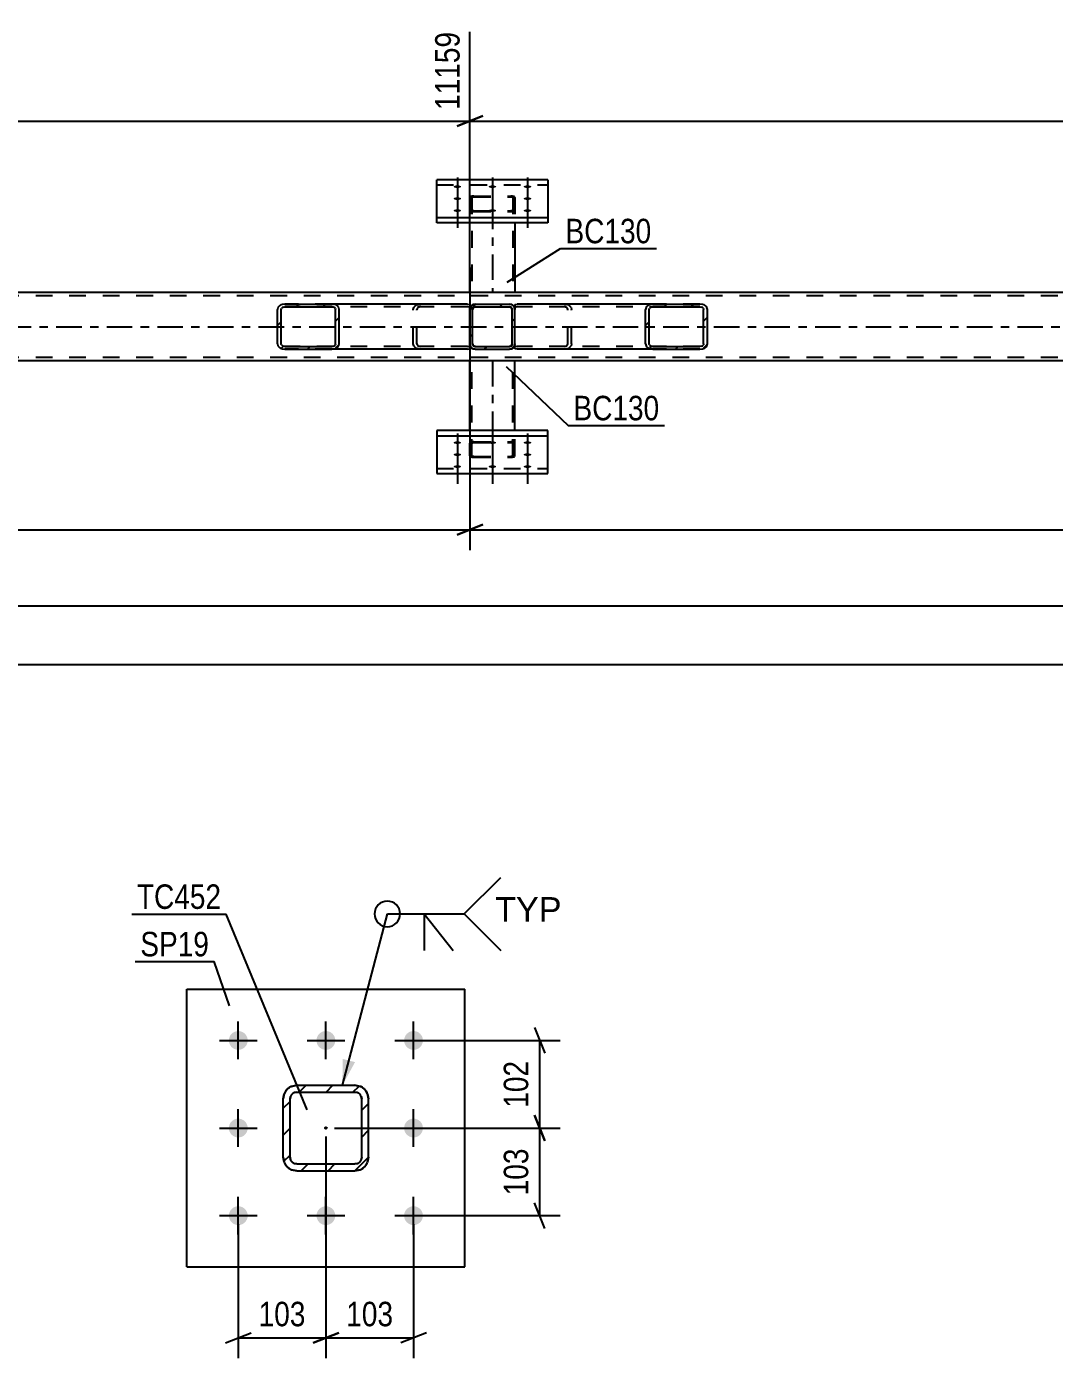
# Model space of a CAD drawing. Header units: millimetres. Extents: x -63 to 778, y -435 to 159.
# Drawn here: x 330.2 to 450.4, y -325.3 to -169.5 of the extents above; entities that cross this region are included whole.
import ezdxf

# ---------------------------------------------------------------- set-up
doc = ezdxf.new("R2010")
doc.units = ezdxf.units.MM
doc.linetypes.add('DXK_LINE_DOT2', pattern=[3.9198, 1.9599, -1.9599])
doc.linetypes.add('DXK_LINE_DOT3', pattern=[5.9187, 2.979, -0.9799, 0.9799, -0.9799])
doc.styles.add('Arial', font='ARIAL.TTF', dxfattribs={"height": 0.2})
doc.styles.add('Arial Narrow', font='ARIALN.TTF', dxfattribs={"height": 0.2})

# ---------------------------------------------------------------- blocks, each defined once
blk = doc.blocks.new('Part-570387995-4482 - 4474')
at = {"color": 2, "linetype": 'Continuous'}
for p, q in [((598.87, -200.56), (14.03, -200.56)), ((598.87, -208.56), (14.03, -208.56))]:
    blk.add_line(p, q, dxfattribs=at)
at = {"color": 7, "linetype": 'DXK_LINE_DOT2'}
for p, q in [((603.67, -200.96), (14.03, -200.96)), ((603.67, -208.16), (14.03, -208.16))]:
    blk.add_line(p, q, dxfattribs=at)
at = {"color": 7, "linetype": 'DXK_LINE_DOT3'}
blk.add_line((14.03, -204.56), (603.67, -204.56), dxfattribs=at)
blk = doc.blocks.new('Bolt-570387995-4616 - 4474')
at = {"linetype": 'Continuous'}
for points in [[(380.57, -188.33), (380.48, -188.33), (380.39, -188.32), (380.31, -188.3), (380.24, -188.28), (380.19, -188.25), (380.15, -188.22), (380.13, -188.19), (380.13, -188.16), (380.15, -188.13), (380.19, -188.1), (380.24, -188.08), (380.31, -188.06), (380.39, -188.04), (380.48, -188.03), (380.57, -188.03), (380.66, -188.03), (380.75, -188.04), (380.83, -188.06), (380.89, -188.08), (380.95, -188.1), (380.99, -188.13), (381.01, -188.16), (381.01, -188.19), (380.99, -188.22), (380.95, -188.25), (380.89, -188.28), (380.83, -188.3), (380.75, -188.32), (380.66, -188.33)], [(384.67, -188.33), (384.58, -188.33), (384.49, -188.32), (384.41, -188.3), (384.34, -188.28), (384.29, -188.25), (384.25, -188.22), (384.23, -188.19), (384.23, -188.16), (384.25, -188.13), (384.29, -188.1), (384.34, -188.08), (384.41, -188.06), (384.49, -188.04), (384.58, -188.03), (384.67, -188.03), (384.76, -188.03), (384.85, -188.04), (384.93, -188.06), (384.99, -188.08), (385.05, -188.1), (385.09, -188.13), (385.11, -188.16), (385.11, -188.19), (385.09, -188.22), (385.05, -188.25), (384.99, -188.28), (384.93, -188.3), (384.85, -188.32), (384.76, -188.33)], [(388.77, -188.33), (388.68, -188.33), (388.59, -188.32), (388.51, -188.3), (388.44, -188.28), (388.39, -188.25), (388.35, -188.22), (388.33, -188.19), (388.33, -188.16), (388.35, -188.13), (388.39, -188.1), (388.44, -188.08), (388.51, -188.06), (388.59, -188.04), (388.68, -188.03), (388.77, -188.03), (388.86, -188.03), (388.95, -188.04), (389.03, -188.06), (389.09, -188.08), (389.15, -188.1), (389.19, -188.13), (389.21, -188.16), (389.21, -188.19), (389.19, -188.22), (389.15, -188.25), (389.09, -188.28), (389.03, -188.3), (388.95, -188.32), (388.86, -188.33)], [(380.57, -189.73), (380.48, -189.73), (380.39, -189.72), (380.31, -189.7), (380.24, -189.68), (380.19, -189.66), (380.15, -189.63), (380.13, -189.6), (380.13, -189.56), (380.15, -189.53), (380.19, -189.5), (380.24, -189.48), (380.31, -189.46), (380.39, -189.44), (380.48, -189.43), (380.57, -189.43), (380.66, -189.43), (380.75, -189.44), (380.83, -189.46), (380.89, -189.48), (380.95, -189.5), (380.99, -189.53), (381.01, -189.56), (381.01, -189.6), (380.99, -189.63), (380.95, -189.66), (380.89, -189.68), (380.83, -189.7), (380.75, -189.72), (380.66, -189.73)], [(388.77, -189.73), (388.68, -189.73), (388.59, -189.72), (388.51, -189.7), (388.44, -189.68), (388.39, -189.66), (388.35, -189.63), (388.33, -189.6), (388.33, -189.56), (388.35, -189.53), (388.39, -189.5), (388.44, -189.48), (388.51, -189.46), (388.59, -189.44), (388.68, -189.43), (388.77, -189.43), (388.86, -189.43), (388.95, -189.44), (389.03, -189.46), (389.09, -189.48), (389.15, -189.5), (389.19, -189.53), (389.21, -189.56), (389.21, -189.6), (389.19, -189.63), (389.15, -189.66), (389.09, -189.68), (389.03, -189.7), (388.95, -189.72), (388.86, -189.73)], [(380.57, -191.13), (380.48, -191.13), (380.39, -191.12), (380.31, -191.1), (380.24, -191.08), (380.19, -191.06), (380.15, -191.03), (380.13, -191), (380.13, -190.97), (380.15, -190.94), (380.19, -190.91), (380.24, -190.88), (380.31, -190.86), (380.39, -190.84), (380.48, -190.84), (380.57, -190.83), (380.66, -190.84), (380.75, -190.84), (380.83, -190.86), (380.89, -190.88), (380.95, -190.91), (380.99, -190.94), (381.01, -190.97), (381.01, -191), (380.99, -191.03), (380.95, -191.06), (380.89, -191.08), (380.83, -191.1), (380.75, -191.12), (380.66, -191.13)], [(384.67, -191.13), (384.58, -191.13), (384.49, -191.12), (384.41, -191.1), (384.34, -191.08), (384.29, -191.06), (384.25, -191.03), (384.23, -191), (384.23, -190.97), (384.25, -190.94), (384.29, -190.91), (384.34, -190.88), (384.41, -190.86), (384.49, -190.84), (384.58, -190.84), (384.67, -190.83), (384.76, -190.84), (384.85, -190.84), (384.93, -190.86), (384.99, -190.88), (385.05, -190.91), (385.09, -190.94), (385.11, -190.97), (385.11, -191), (385.09, -191.03), (385.05, -191.06), (384.99, -191.08), (384.93, -191.1), (384.85, -191.12), (384.76, -191.13)], [(388.77, -191.13), (388.68, -191.13), (388.59, -191.12), (388.51, -191.1), (388.44, -191.08), (388.39, -191.06), (388.35, -191.03), (388.33, -191), (388.33, -190.97), (388.35, -190.94), (388.39, -190.91), (388.44, -190.88), (388.51, -190.86), (388.59, -190.84), (388.68, -190.84), (388.77, -190.83), (388.86, -190.84), (388.95, -190.84), (389.03, -190.86), (389.09, -190.88), (389.15, -190.91), (389.19, -190.94), (389.21, -190.97), (389.21, -191), (389.19, -191.03), (389.15, -191.06), (389.09, -191.08), (389.03, -191.1), (388.95, -191.12), (388.86, -191.13)]]:
    blk.add_hatch(color=1, dxfattribs=at).paths.add_polyline_path(points)
at = {"color": 1, "linetype": 'Continuous'}
for p, q in [((380.57, -187.09), (380.57, -190.21)), ((380.57, -188.49), (380.57, -191.61)), ((384.67, -187.09), (384.67, -190.21)), ((388.77, -187.09), (388.77, -190.21)), ((388.77, -188.49), (388.77, -191.61)), ((380.57, -189.89), (380.57, -193.01)), ((384.67, -189.89), (384.67, -193.01)), ((388.77, -189.89), (388.77, -193.01))]:
    blk.add_line(p, q, dxfattribs=at)
blk = doc.blocks.new('Part-570387995-4601 - 4474')
at = {"linetype": 'Continuous'}
h = blk.add_hatch(dxfattribs=at)
h.set_pattern_fill('', scale=0.7, style=0, pattern_type=0)
h.set_pattern_definition([(45, (386.9135, -207.1463), (-1.57154, 1.57154), [])])
h.paths.add_polyline_path([(386.67, -207.2), (386.91, -207.15), (387.12, -207.01), (387.26, -206.8), (387.31, -206.56), (387.31, -202.56), (387.26, -202.31), (387.12, -202.1), (386.91, -201.96), (386.67, -201.92), (382.67, -201.92), (382.42, -201.96), (382.22, -202.1), (382.08, -202.31), (382.03, -202.56), (382.03, -206.56), (382.08, -206.8), (382.22, -207.01), (382.42, -207.15), (382.67, -207.2)])
h.paths.add_polyline_path([(382.55, -206.85), (382.44, -206.78), (382.37, -206.68), (382.35, -206.56), (382.35, -202.56), (382.37, -202.43), (382.44, -202.33), (382.55, -202.26), (382.67, -202.24), (386.67, -202.24), (386.79, -202.26), (386.89, -202.33), (386.96, -202.43), (386.99, -202.56), (386.99, -206.56), (386.96, -206.68), (386.89, -206.78), (386.79, -206.85), (386.67, -206.88), (382.67, -206.88)])
at = {"color": 7, "linetype": 'DXK_LINE_DOT2'}
for p, q in [((382.03, -202.56), (382.08, -202.31)), ((382.37, -202.43), (382.35, -202.56)), ((382.42, -201.96), (382.67, -201.92)), ((382.67, -202.24), (382.55, -202.26)), ((382.67, -201.92), (386.67, -201.92)), ((382.67, -202.24), (386.67, -202.24)), ((386.67, -201.92), (386.91, -201.96)), ((386.79, -202.26), (386.67, -202.24)), ((386.99, -202.56), (386.96, -202.43)), ((387.26, -202.31), (387.31, -202.56)), ((382.03, -206.56), (382.03, -202.56)), ((382.35, -206.56), (382.35, -202.56)), ((386.99, -206.56), (386.99, -202.56)), ((387.31, -206.56), (387.31, -202.56)), ((382.08, -206.8), (382.03, -206.56)), ((382.35, -206.56), (382.37, -206.68)), ((382.67, -207.2), (382.42, -207.15)), ((382.55, -206.85), (382.67, -206.88)), ((382.67, -206.88), (386.67, -206.88)), ((382.67, -207.2), (386.67, -207.2)), ((386.67, -206.88), (386.79, -206.85)), ((386.91, -207.15), (386.67, -207.2)), ((386.96, -206.68), (386.99, -206.56)), ((387.31, -206.56), (387.26, -206.8))]:
    blk.add_line(p, q, dxfattribs=at)
at = {"color": 2, "linetype": 'Continuous'}
for p, q in [((382.08, -202.31), (382.03, -202.56)), ((382.35, -202.56), (382.37, -202.43)), ((382.67, -201.92), (382.42, -201.96)), ((382.55, -202.26), (382.67, -202.24)), ((382.67, -201.92), (386.67, -201.92)), ((382.67, -202.24), (386.67, -202.24)), ((386.91, -201.96), (386.67, -201.92)), ((386.67, -202.24), (386.79, -202.26)), ((386.96, -202.43), (386.99, -202.56)), ((387.31, -202.56), (387.26, -202.31)), ((382.03, -206.56), (382.03, -202.56)), ((382.35, -206.56), (382.35, -202.56)), ((386.99, -206.56), (386.99, -202.56)), ((387.31, -206.56), (387.31, -202.56)), ((382.03, -206.56), (382.08, -206.8)), ((382.37, -206.68), (382.35, -206.56)), ((382.42, -207.15), (382.67, -207.2)), ((382.67, -206.88), (382.55, -206.85)), ((382.67, -206.88), (386.67, -206.88)), ((382.67, -207.2), (386.67, -207.2)), ((386.79, -206.85), (386.67, -206.88)), ((386.67, -207.2), (386.91, -207.15)), ((386.99, -206.56), (386.96, -206.68)), ((387.26, -206.8), (387.31, -206.56))]:
    blk.add_line(p, q, dxfattribs=at)
at = {"color": 7, "linetype": 'DXK_LINE_DOT2'}
for centre, radius, start, end in [((382.67, -202.56), 0.64, 112.5, 157.5), ((382.67, -202.56), 0.32, 112.5, 157.5), ((386.67, -202.56), 0.32, 22.5, 67.5), ((386.67, -202.56), 0.64, 22.5, 67.5), ((382.67, -206.56), 0.64, 202.5, 247.5), ((382.67, -206.56), 0.32, 202.5, 247.5), ((386.67, -206.56), 0.32, 292.5, 337.5), ((386.67, -206.56), 0.64, 292.5, 337.5)]:
    blk.add_arc(centre, radius, start, end, dxfattribs=at)
at = {"color": 2, "linetype": 'Continuous'}
for centre, radius, start, end in [((382.67, -202.56), 0.64, 112.5, 157.5), ((382.67, -202.56), 0.32, 112.5, 157.5), ((386.67, -202.56), 0.32, 22.5, 67.5), ((386.67, -202.56), 0.64, 22.5, 67.5), ((382.67, -206.56), 0.64, 202.5, 247.5), ((382.67, -206.56), 0.32, 202.5, 247.5), ((386.67, -206.56), 0.32, 292.5, 337.5), ((386.67, -206.56), 0.64, 292.5, 337.5)]:
    blk.add_arc(centre, radius, start, end, dxfattribs=at)
blk = doc.blocks.new('Bolt-570387995-4621 - 4474')
at = {"linetype": 'Continuous'}
for points in [[(380.57, -217.98), (380.66, -217.98), (380.75, -217.99), (380.83, -218.01), (380.89, -218.03), (380.95, -218.05), (380.99, -218.08), (381.01, -218.11), (381.01, -218.14), (380.99, -218.17), (380.95, -218.2), (380.89, -218.23), (380.83, -218.25), (380.75, -218.26), (380.66, -218.27), (380.57, -218.28), (380.48, -218.27), (380.39, -218.26), (380.31, -218.25), (380.24, -218.23), (380.19, -218.2), (380.15, -218.17), (380.13, -218.14), (380.13, -218.11), (380.15, -218.08), (380.19, -218.05), (380.24, -218.03), (380.31, -218.01), (380.39, -217.99), (380.48, -217.98)], [(384.67, -217.98), (384.76, -217.98), (384.85, -217.99), (384.93, -218.01), (384.99, -218.03), (385.05, -218.05), (385.09, -218.08), (385.11, -218.11), (385.11, -218.14), (385.09, -218.17), (385.05, -218.2), (384.99, -218.23), (384.93, -218.25), (384.85, -218.26), (384.76, -218.27), (384.67, -218.28), (384.58, -218.27), (384.49, -218.26), (384.41, -218.25), (384.34, -218.23), (384.29, -218.2), (384.25, -218.17), (384.23, -218.14), (384.23, -218.11), (384.25, -218.08), (384.29, -218.05), (384.34, -218.03), (384.41, -218.01), (384.49, -217.99), (384.58, -217.98)], [(388.77, -217.98), (388.86, -217.98), (388.95, -217.99), (389.03, -218.01), (389.09, -218.03), (389.15, -218.05), (389.19, -218.08), (389.21, -218.11), (389.21, -218.14), (389.19, -218.17), (389.15, -218.2), (389.09, -218.23), (389.03, -218.25), (388.95, -218.26), (388.86, -218.27), (388.77, -218.28), (388.68, -218.27), (388.59, -218.26), (388.51, -218.25), (388.44, -218.23), (388.39, -218.2), (388.35, -218.17), (388.33, -218.14), (388.33, -218.11), (388.35, -218.08), (388.39, -218.05), (388.44, -218.03), (388.51, -218.01), (388.59, -217.99), (388.68, -217.98)], [(380.57, -219.38), (380.66, -219.38), (380.75, -219.39), (380.83, -219.41), (380.89, -219.43), (380.95, -219.45), (380.99, -219.48), (381.01, -219.51), (381.01, -219.55), (380.99, -219.58), (380.95, -219.61), (380.89, -219.63), (380.83, -219.65), (380.75, -219.67), (380.66, -219.68), (380.57, -219.68), (380.48, -219.68), (380.39, -219.67), (380.31, -219.65), (380.24, -219.63), (380.19, -219.61), (380.15, -219.58), (380.13, -219.55), (380.13, -219.51), (380.15, -219.48), (380.19, -219.45), (380.24, -219.43), (380.31, -219.41), (380.39, -219.39), (380.48, -219.38)], [(388.77, -219.38), (388.86, -219.38), (388.95, -219.39), (389.03, -219.41), (389.09, -219.43), (389.15, -219.45), (389.19, -219.48), (389.21, -219.51), (389.21, -219.55), (389.19, -219.58), (389.15, -219.61), (389.09, -219.63), (389.03, -219.65), (388.95, -219.67), (388.86, -219.68), (388.77, -219.68), (388.68, -219.68), (388.59, -219.67), (388.51, -219.65), (388.44, -219.63), (388.39, -219.61), (388.35, -219.58), (388.33, -219.55), (388.33, -219.51), (388.35, -219.48), (388.39, -219.45), (388.44, -219.43), (388.51, -219.41), (388.59, -219.39), (388.68, -219.38)], [(380.57, -220.78), (380.66, -220.78), (380.75, -220.79), (380.83, -220.81), (380.89, -220.83), (380.95, -220.86), (380.99, -220.89), (381.01, -220.92), (381.01, -220.95), (380.99, -220.98), (380.95, -221.01), (380.89, -221.03), (380.83, -221.05), (380.75, -221.07), (380.66, -221.08), (380.57, -221.08), (380.48, -221.08), (380.39, -221.07), (380.31, -221.05), (380.24, -221.03), (380.19, -221.01), (380.15, -220.98), (380.13, -220.95), (380.13, -220.92), (380.15, -220.89), (380.19, -220.86), (380.24, -220.83), (380.31, -220.81), (380.39, -220.79), (380.48, -220.78)], [(384.67, -220.78), (384.76, -220.78), (384.85, -220.79), (384.93, -220.81), (384.99, -220.83), (385.05, -220.86), (385.09, -220.89), (385.11, -220.92), (385.11, -220.95), (385.09, -220.98), (385.05, -221.01), (384.99, -221.03), (384.93, -221.05), (384.85, -221.07), (384.76, -221.08), (384.67, -221.08), (384.58, -221.08), (384.49, -221.07), (384.41, -221.05), (384.34, -221.03), (384.29, -221.01), (384.25, -220.98), (384.23, -220.95), (384.23, -220.92), (384.25, -220.89), (384.29, -220.86), (384.34, -220.83), (384.41, -220.81), (384.49, -220.79), (384.58, -220.78)], [(388.77, -220.78), (388.86, -220.78), (388.95, -220.79), (389.03, -220.81), (389.09, -220.83), (389.15, -220.86), (389.19, -220.89), (389.21, -220.92), (389.21, -220.95), (389.19, -220.98), (389.15, -221.01), (389.09, -221.03), (389.03, -221.05), (388.95, -221.07), (388.86, -221.08), (388.77, -221.08), (388.68, -221.08), (388.59, -221.07), (388.51, -221.05), (388.44, -221.03), (388.39, -221.01), (388.35, -220.98), (388.33, -220.95), (388.33, -220.92), (388.35, -220.89), (388.39, -220.86), (388.44, -220.83), (388.51, -220.81), (388.59, -220.79), (388.68, -220.78)]]:
    blk.add_hatch(color=1, dxfattribs=at).paths.add_polyline_path(points)
at = {"color": 1, "linetype": 'Continuous'}
for p, q in [((380.57, -217.04), (380.57, -220.16)), ((384.67, -217.04), (384.67, -220.16)), ((388.77, -217.04), (388.77, -220.16)), ((380.57, -218.44), (380.57, -221.56)), ((388.77, -218.44), (388.77, -221.56)), ((380.57, -219.84), (380.57, -222.96)), ((384.67, -219.84), (384.67, -222.96)), ((388.77, -219.84), (388.77, -222.96))]:
    blk.add_line(p, q, dxfattribs=at)
blk = doc.blocks.new('Part-570387995-4543 - 4474')
at = {"color": 2, "linetype": 'Continuous'}
for p, q in [((378.17, -192.4), (378.17, -187.36)), ((391.17, -187.36), (378.17, -187.36)), ((391.17, -187.36), (391.17, -192.4)), ((378.17, -191.8), (391.17, -191.8)), ((391.17, -192.4), (378.17, -192.4))]:
    blk.add_line(p, q, dxfattribs=at)
at = {"color": 7, "linetype": 'DXK_LINE_DOT2'}
blk.add_line((378.17, -187.96), (391.17, -187.96), dxfattribs=at)
blk = doc.blocks.new('Part-570387995-4548 - 4474')
at = {"color": 2, "linetype": 'Continuous'}
for p, q in [((391.17, -216.71), (378.17, -216.71)), ((378.17, -216.71), (378.17, -221.75)), ((378.17, -217.31), (391.17, -217.31)), ((391.17, -221.75), (391.17, -216.71)), ((378.17, -221.75), (391.17, -221.75))]:
    blk.add_line(p, q, dxfattribs=at)
at = {"color": 7, "linetype": 'DXK_LINE_DOT2'}
blk.add_line((378.17, -221.15), (391.17, -221.15), dxfattribs=at)
blk = doc.blocks.new('Part-570387995-4580 - 4474')
at = {"color": 2, "linetype": 'Continuous'}
for p, q in [((382.03, -216.71), (382.03, -208.56)), ((387.31, -216.71), (387.31, -208.56))]:
    blk.add_line(p, q, dxfattribs=at)
at = {"color": 7, "linetype": 'DXK_LINE_DOT2'}
for p, q in [((387.31, -208.56), (382.03, -208.56)), ((382.27, -219.67), (382.27, -208.56)), ((387.07, -219.67), (387.07, -208.56)), ((382.03, -216.71), (382.03, -219.67)), ((382.17, -218.07), (382.06, -218.13)), ((382.32, -218.04), (382.17, -218.07)), ((382.51, -218.03), (382.32, -218.04)), ((382.34, -218.13), (382.42, -218.11)), ((382.42, -218.11), (382.51, -218.11)), ((382.51, -218.03), (386.83, -218.03)), ((382.51, -218.11), (386.83, -218.11)), ((387.01, -218.04), (386.83, -218.03)), ((386.83, -218.11), (386.92, -218.11)), ((386.92, -218.11), (387, -218.13)), ((387.17, -218.07), (387.01, -218.04)), ((387.27, -218.13), (387.17, -218.07)), ((387.31, -219.67), (387.31, -216.71)), ((382.06, -218.13), (382.03, -218.19)), ((382.03, -219.67), (382.03, -218.19)), ((382.03, -219.67), (382.06, -219.73)), ((382.27, -218.19), (382.29, -218.16)), ((382.29, -219.7), (382.27, -219.67)), ((382.29, -218.16), (382.34, -218.13)), ((387, -218.13), (387.05, -218.16)), ((387.05, -218.16), (387.07, -218.19)), ((387.07, -219.67), (387.05, -219.7)), ((387.31, -218.19), (387.27, -218.13)), ((387.27, -219.73), (387.31, -219.67)), ((382.06, -219.73), (382.17, -219.78)), ((382.17, -219.78), (382.32, -219.82)), ((382.34, -219.73), (382.29, -219.7)), ((382.32, -219.82), (382.51, -219.83)), ((382.42, -219.74), (382.34, -219.73)), ((382.51, -219.75), (382.42, -219.74)), ((382.51, -219.75), (386.83, -219.75)), ((382.51, -219.83), (386.83, -219.83)), ((386.92, -219.74), (386.83, -219.75)), ((386.83, -219.83), (387.01, -219.82)), ((387, -219.73), (386.92, -219.74)), ((387.05, -219.7), (387, -219.73)), ((387.01, -219.82), (387.17, -219.78)), ((387.17, -219.78), (387.27, -219.73))]:
    blk.add_line(p, q, dxfattribs=at)
at = {"color": 7, "linetype": 'DXK_LINE_DOT3'}
blk.add_line((384.67, -208.56), (384.67, -218.93), dxfattribs=at)
blk = doc.blocks.new('Part-570387995-4586 - 4474')
at = {"linetype": 'Continuous'}
h = blk.add_hatch(dxfattribs=at)
h.set_pattern_fill('', scale=0.7, style=0, pattern_type=0)
h.set_pattern_definition([(45, (366.222, -207.1463), (-1.57154, 1.57154), [])])
h.paths.add_polyline_path([(365.89, -207.2), (366.22, -207.15), (366.51, -207.01), (366.7, -206.8), (366.76, -206.56), (366.76, -202.56), (366.7, -202.31), (366.51, -202.1), (366.22, -201.96), (365.89, -201.92), (360.39, -201.92), (360.06, -201.96), (359.77, -202.1), (359.58, -202.31), (359.52, -202.56), (359.52, -206.56), (359.58, -206.8), (359.77, -207.01), (360.06, -207.15), (360.39, -207.2)])
h.paths.add_polyline_path([(360.23, -206.85), (360.08, -206.78), (359.99, -206.68), (359.96, -206.56), (359.96, -202.56), (359.99, -202.43), (360.08, -202.33), (360.23, -202.26), (360.39, -202.24), (365.89, -202.24), (366.05, -202.26), (366.2, -202.33), (366.29, -202.43), (366.32, -202.56), (366.32, -206.56), (366.29, -206.68), (366.2, -206.78), (366.05, -206.85), (365.89, -206.88), (360.39, -206.88)])
at = {"color": 2, "linetype": 'Continuous'}
for p, q in [((359.58, -202.31), (359.52, -202.56)), ((359.96, -202.56), (359.99, -202.43)), ((360.39, -201.92), (360.06, -201.96)), ((360.23, -202.26), (360.39, -202.24)), ((360.39, -201.92), (365.89, -201.92)), ((360.39, -202.24), (365.89, -202.24)), ((381.77, -201.92), (365.89, -201.92)), ((366.22, -201.96), (365.89, -201.92)), ((365.89, -202.24), (366.05, -202.26)), ((366.29, -202.43), (366.32, -202.56)), ((366.76, -202.56), (366.7, -202.31)), ((381.77, -201.92), (382.03, -201.95)), ((382.03, -201.95), (382.03, -201.96)), ((382.03, -201.96), (382.03, -202.1)), ((382.03, -202.1), (382.03, -202.56)), ((359.52, -206.56), (359.52, -202.56)), ((359.96, -206.56), (359.96, -202.56)), ((366.32, -206.56), (366.32, -202.56)), ((366.76, -206.56), (366.76, -202.56)), ((359.52, -206.56), (359.58, -206.8)), ((359.99, -206.68), (359.96, -206.56)), ((360.06, -207.15), (360.39, -207.2)), ((360.39, -206.88), (360.23, -206.85)), ((360.39, -206.88), (365.89, -206.88)), ((360.39, -207.2), (365.89, -207.2)), ((366.05, -206.85), (365.89, -206.88)), ((365.89, -207.2), (366.22, -207.15)), ((381.77, -207.2), (365.89, -207.2)), ((366.32, -206.56), (366.29, -206.68)), ((366.7, -206.8), (366.76, -206.56)), ((381.77, -207.2), (382.03, -207.16)), ((382.03, -207.16), (382.03, -206.56))]:
    blk.add_line(p, q, dxfattribs=at)
at = {"color": 7, "linetype": 'DXK_LINE_DOT2'}
for p, q in [((365.89, -201.92), (360.39, -201.92)), ((381.77, -202.24), (360.39, -202.24)), ((375.4, -202.56), (375.47, -202.31)), ((375.87, -202.43), (375.84, -202.56)), ((375.94, -201.96), (376.28, -201.92)), ((376.28, -202.24), (376.11, -202.26)), ((381.94, -202.26), (381.77, -202.24)), ((382.03, -202.3), (381.94, -202.26)), ((382.03, -201.95), (382.03, -201.95)), ((382.03, -202.1), (382.03, -202.3)), ((382.03, -206.56), (382.03, -202.31)), ((375.4, -206.56), (375.4, -202.56)), ((375.84, -206.56), (375.84, -202.56)), ((381.77, -206.88), (360.39, -206.88)), ((365.89, -207.2), (360.39, -207.2)), ((375.47, -206.8), (375.4, -206.56)), ((375.84, -206.56), (375.87, -206.68)), ((376.28, -207.2), (375.94, -207.15)), ((376.11, -206.85), (376.28, -206.88)), ((381.77, -206.88), (381.94, -206.85)), ((381.94, -206.85), (382.03, -206.81))]:
    blk.add_line(p, q, dxfattribs=at)
at = {"color": 2, "linetype": 'Continuous'}
for centre, radius, start, end in [((360.26, -202.74), 0.802, 104.5547, 147.5896), ((360.33, -202.65), 0.401, 104.5547, 147.5896), ((365.95, -202.65), 0.401, 32.4104, 75.4453), ((366.02, -202.74), 0.802, 32.4104, 75.4453), ((360.26, -206.37), 0.802, 212.4104, 255.4453), ((360.33, -206.46), 0.401, 212.4104, 255.4453), ((365.95, -206.46), 0.401, 284.5547, 327.5896), ((366.02, -206.37), 0.802, 284.5547, 327.5896)]:
    blk.add_arc(centre, radius, start, end, dxfattribs=at)
at = {"color": 7, "linetype": 'DXK_LINE_DOT2'}
for centre, radius, start, end in [((376.15, -202.74), 0.802, 104.5547, 147.5896), ((376.21, -202.65), 0.401, 104.5547, 147.5896), ((376.15, -206.37), 0.802, 212.4104, 255.4453), ((376.21, -206.46), 0.401, 212.4104, 255.4453)]:
    blk.add_arc(centre, radius, start, end, dxfattribs=at)
blk = doc.blocks.new('Part-570387995-4594 - 4474')
at = {"color": 7, "linetype": 'DXK_LINE_DOT2'}
for p, q in [((382.06, -189.38), (382.03, -189.44)), ((382.03, -189.44), (382.03, -192.4)), ((382.17, -189.33), (382.06, -189.38)), ((382.32, -189.29), (382.17, -189.33)), ((382.27, -189.44), (382.29, -189.41)), ((382.27, -189.44), (382.27, -200.56)), ((382.29, -189.41), (382.34, -189.38)), ((382.51, -189.28), (382.32, -189.29)), ((382.34, -189.38), (382.42, -189.37)), ((382.42, -189.37), (382.51, -189.36)), ((382.51, -189.28), (386.83, -189.28)), ((382.51, -189.36), (386.83, -189.36)), ((387.01, -189.29), (386.83, -189.28)), ((386.83, -189.36), (386.92, -189.37)), ((386.92, -189.37), (387, -189.38)), ((387, -189.38), (387.05, -189.41)), ((387.17, -189.33), (387.01, -189.29)), ((387.05, -189.41), (387.07, -189.44)), ((387.07, -189.44), (387.07, -200.56)), ((387.27, -189.38), (387.17, -189.33)), ((387.31, -189.44), (387.27, -189.38)), ((387.31, -189.44), (387.31, -192.4)), ((382.03, -190.92), (382.06, -190.98)), ((382.06, -190.98), (382.17, -191.04)), ((382.17, -191.04), (382.32, -191.07)), ((382.29, -190.95), (382.27, -190.92)), ((382.34, -190.98), (382.29, -190.95)), ((382.32, -191.07), (382.51, -191.08)), ((382.42, -191), (382.34, -190.98)), ((382.51, -191), (382.42, -191)), ((382.51, -191), (386.83, -191)), ((382.51, -191.08), (386.83, -191.08)), ((386.92, -191), (386.83, -191)), ((386.83, -191.08), (387.01, -191.07)), ((387, -190.98), (386.92, -191)), ((387.05, -190.95), (387, -190.98)), ((387.01, -191.07), (387.17, -191.04)), ((387.07, -190.92), (387.05, -190.95)), ((387.17, -191.04), (387.27, -190.98)), ((387.27, -190.98), (387.31, -190.92)), ((387.31, -200.56), (382.03, -200.56))]:
    blk.add_line(p, q, dxfattribs=at)
at = {"color": 7, "linetype": 'DXK_LINE_DOT3'}
blk.add_line((384.67, -190.18), (384.67, -200.56), dxfattribs=at)
at = {"color": 2, "linetype": 'Continuous'}
for p, q in [((382.03, -200.56), (382.03, -192.4)), ((387.31, -192.4), (387.31, -200.56))]:
    blk.add_line(p, q, dxfattribs=at)
blk = doc.blocks.new('Part-570387995-4608 - 4474')
at = {"linetype": 'Continuous'}
h = blk.add_hatch(dxfattribs=at)
h.set_pattern_fill('', scale=0.7, style=0, pattern_type=0)
h.set_pattern_definition([(45, (409.2786, -207.1463), (-1.57154, 1.57154), [])])
h.paths.add_polyline_path([(408.94, -207.2), (409.28, -207.15), (409.56, -207.01), (409.75, -206.8), (409.82, -206.56), (409.82, -202.56), (409.75, -202.31), (409.56, -202.1), (409.28, -201.96), (408.94, -201.92), (403.45, -201.92), (403.12, -201.96), (402.83, -202.1), (402.64, -202.31), (402.57, -202.56), (402.57, -206.56), (402.64, -206.8), (402.83, -207.01), (403.12, -207.15), (403.45, -207.2)])
h.paths.add_polyline_path([(403.28, -206.85), (403.14, -206.78), (403.05, -206.68), (403.01, -206.56), (403.01, -202.56), (403.05, -202.43), (403.14, -202.33), (403.28, -202.26), (403.45, -202.24), (408.94, -202.24), (409.11, -202.26), (409.25, -202.33), (409.35, -202.43), (409.38, -202.56), (409.38, -206.56), (409.35, -206.68), (409.25, -206.78), (409.11, -206.85), (408.94, -206.88), (403.45, -206.88)])
at = {"color": 2, "linetype": 'Continuous'}
for p, q in [((387.31, -201.95), (387.57, -201.92)), ((387.31, -201.95), (387.31, -202.56)), ((403.45, -201.92), (387.57, -201.92)), ((402.64, -202.31), (402.57, -202.56)), ((403.01, -202.56), (403.05, -202.43)), ((403.45, -201.92), (403.12, -201.96)), ((403.28, -202.26), (403.45, -202.24)), ((403.45, -201.92), (408.94, -201.92)), ((403.45, -202.24), (408.94, -202.24)), ((409.28, -201.96), (408.94, -201.92)), ((408.94, -202.24), (409.11, -202.26)), ((409.35, -202.43), (409.38, -202.56)), ((409.82, -202.56), (409.75, -202.31)), ((402.57, -206.56), (402.57, -202.56)), ((403.01, -206.56), (403.01, -202.56)), ((409.38, -206.56), (409.38, -202.56)), ((409.82, -206.56), (409.82, -202.56)), ((387.31, -207.15), (387.31, -206.56)), ((387.31, -207.16), (387.31, -207.15)), ((387.57, -207.2), (387.31, -207.16)), ((403.45, -207.2), (387.57, -207.2)), ((402.57, -206.56), (402.64, -206.8)), ((403.05, -206.68), (403.01, -206.56)), ((403.12, -207.15), (403.45, -207.2)), ((403.45, -206.88), (403.28, -206.85)), ((403.45, -206.88), (408.94, -206.88)), ((403.45, -207.2), (408.94, -207.2)), ((409.11, -206.85), (408.94, -206.88)), ((408.94, -207.2), (409.28, -207.15)), ((409.38, -206.56), (409.35, -206.68)), ((409.75, -206.8), (409.82, -206.56))]:
    blk.add_line(p, q, dxfattribs=at)
at = {"color": 7, "linetype": 'DXK_LINE_DOT2'}
for p, q in [((387.31, -201.95), (387.31, -202.3)), ((387.4, -202.26), (387.31, -202.3)), ((387.57, -202.24), (387.4, -202.26)), ((408.94, -202.24), (387.57, -202.24)), ((393.06, -201.92), (393.39, -201.96)), ((393.22, -202.26), (393.06, -202.24)), ((393.5, -202.56), (393.46, -202.43)), ((393.87, -202.31), (393.94, -202.56)), ((408.94, -201.92), (403.45, -201.92)), ((387.31, -207.01), (387.31, -202.56)), ((393.5, -206.56), (393.5, -202.56)), ((393.94, -206.56), (393.94, -202.56)), ((387.31, -206.81), (387.4, -206.85)), ((387.4, -206.85), (387.57, -206.88)), ((408.94, -206.88), (387.57, -206.88)), ((393.06, -206.88), (393.22, -206.85)), ((393.39, -207.15), (393.06, -207.2)), ((393.46, -206.68), (393.5, -206.56)), ((393.94, -206.56), (393.87, -206.8)), ((408.94, -207.2), (403.45, -207.2))]:
    blk.add_line(p, q, dxfattribs=at)
for centre, radius, start, end in [((393.12, -202.65), 0.401, 32.4104, 75.4453), ((393.19, -202.74), 0.802, 32.4104, 75.4453), ((393.12, -206.46), 0.401, 284.5547, 327.5896), ((393.19, -206.37), 0.802, 284.5547, 327.5896)]:
    blk.add_arc(centre, radius, start, end, dxfattribs=at)
at = {"color": 2, "linetype": 'Continuous'}
for centre, radius, start, end in [((403.32, -202.74), 0.802, 104.5547, 147.5896), ((403.38, -202.65), 0.401, 104.5547, 147.5896), ((409.01, -202.65), 0.401, 32.4104, 75.4453), ((409.08, -202.74), 0.802, 32.4104, 75.4453), ((403.32, -206.37), 0.802, 212.4104, 255.4453), ((403.38, -206.46), 0.401, 212.4104, 255.4453), ((409.01, -206.46), 0.401, 284.5547, 327.5896), ((409.08, -206.37), 0.802, 284.5547, 327.5896)]:
    blk.add_arc(centre, radius, start, end, dxfattribs=at)
blk = doc.blocks.new('Bolt-570387995-15687 - 15592')
at = {"linetype": 'Continuous'}
for points in [[(354.94, -286.96, -1), (354.94, -289.16, -1)], [(365.19, -286.96, -1), (365.19, -289.16, -1)], [(375.44, -286.96, -1), (375.44, -289.16, -1)], [(354.94, -297.21, -1), (354.94, -299.41, -1)], [(375.44, -297.21, -1), (375.44, -299.41, -1)], [(354.94, -307.46, -1), (354.94, -309.66, -1)], [(365.19, -307.46, -1), (365.19, -309.66, -1)], [(375.44, -307.46, -1), (375.44, -309.66, -1)]]:
    blk.add_hatch(color=1, dxfattribs=at).paths.add_polyline_path(points)
at = {"color": 1, "linetype": 'Continuous'}
for p, q in [((354.94, -290.26), (354.94, -285.86)), ((365.19, -290.26), (365.19, -285.86)), ((375.44, -290.26), (375.44, -285.86)), ((352.74, -288.06), (357.14, -288.06)), ((362.99, -288.06), (367.39, -288.06)), ((373.24, -288.06), (377.64, -288.06)), ((354.94, -300.51), (354.94, -296.11)), ((375.44, -300.51), (375.44, -296.11)), ((352.74, -298.31), (357.14, -298.31)), ((373.24, -298.31), (377.64, -298.31)), ((354.94, -310.76), (354.94, -306.36)), ((365.19, -310.76), (365.19, -306.36)), ((375.44, -310.76), (375.44, -306.36)), ((352.74, -308.56), (357.14, -308.56)), ((362.99, -308.56), (367.39, -308.56)), ((373.24, -308.56), (377.64, -308.56))]:
    blk.add_line(p, q, dxfattribs=at)
blk = doc.blocks.new('Part-570387995-15613 - 15592')
at = {"linetype": 'Continuous'}
h = blk.add_hatch(dxfattribs=at)
h.set_pattern_fill('', scale=0.7, style=0, pattern_type=0)
h.set_pattern_definition([(45, (368.588, -303.3097), (-1.57154, 1.57154), [])])
h.paths.add_polyline_path([(361.79, -303.31), (368.59, -303.31), (369.2, -303.19), (369.72, -302.84), (370.07, -302.32), (370.19, -301.71), (370.19, -294.91), (370.07, -294.3), (369.72, -293.78), (369.2, -293.43), (368.59, -293.31), (361.79, -293.31), (361.18, -293.43), (360.66, -293.78), (360.31, -294.3), (360.19, -294.91), (360.19, -301.71), (360.31, -302.32), (360.66, -302.84), (361.18, -303.19)])
h.paths.add_polyline_path([(361.05, -302.02), (360.99, -301.71), (360.99, -294.91), (361.05, -294.6), (361.22, -294.34), (361.48, -294.17), (361.79, -294.11), (368.59, -294.11), (368.89, -294.17), (369.15, -294.34), (369.33, -294.6), (369.39, -294.91), (369.39, -301.71), (369.33, -302.02), (369.15, -302.28), (368.89, -302.45), (368.59, -302.51), (361.79, -302.51), (361.48, -302.45), (361.22, -302.28)])
blk.add_hatch(color=246, dxfattribs=at).paths.add_polyline_path([(365.19, -298.41, -1), (365.19, -298.21, -1)])
at = {"color": 7, "linetype": 'DXK_LINE_DOT2'}
for p, q in [((360.19, -294.91), (360.31, -294.3)), ((361.18, -293.43), (361.79, -293.31)), ((361.79, -294.11), (361.48, -294.17)), ((361.79, -293.31), (368.59, -293.31)), ((361.79, -294.11), (368.59, -294.11)), ((368.59, -293.31), (369.2, -293.43)), ((368.89, -294.17), (368.59, -294.11)), ((370.07, -294.3), (370.19, -294.91)), ((360.19, -301.71), (360.19, -294.91)), ((361.05, -294.6), (360.99, -294.91)), ((360.99, -301.71), (360.99, -294.91)), ((369.39, -294.91), (369.33, -294.6)), ((369.39, -301.71), (369.39, -294.91)), ((370.19, -301.71), (370.19, -294.91)), ((360.31, -302.32), (360.19, -301.71)), ((360.99, -301.71), (361.05, -302.02)), ((369.33, -302.02), (369.39, -301.71)), ((370.19, -301.71), (370.07, -302.32)), ((361.79, -303.31), (361.18, -303.19)), ((361.48, -302.45), (361.79, -302.51)), ((361.79, -302.51), (368.59, -302.51)), ((361.79, -303.31), (368.59, -303.31)), ((368.59, -302.51), (368.89, -302.45)), ((369.2, -303.19), (368.59, -303.31))]:
    blk.add_line(p, q, dxfattribs=at)
at = {"color": 2, "linetype": 'Continuous'}
for p, q in [((360.31, -294.3), (360.19, -294.91)), ((361.79, -293.31), (361.18, -293.43)), ((361.48, -294.17), (361.79, -294.11)), ((361.79, -293.31), (368.59, -293.31)), ((361.79, -294.11), (368.59, -294.11)), ((369.2, -293.43), (368.59, -293.31)), ((368.59, -294.11), (368.89, -294.17)), ((370.19, -294.91), (370.07, -294.3)), ((360.19, -301.71), (360.19, -294.91)), ((360.99, -294.91), (361.05, -294.6)), ((360.99, -301.71), (360.99, -294.91)), ((369.33, -294.6), (369.39, -294.91)), ((369.39, -301.71), (369.39, -294.91)), ((370.19, -301.71), (370.19, -294.91)), ((360.19, -301.71), (360.31, -302.32)), ((361.05, -302.02), (360.99, -301.71)), ((369.39, -301.71), (369.33, -302.02)), ((370.07, -302.32), (370.19, -301.71)), ((361.18, -303.19), (361.79, -303.31)), ((361.79, -302.51), (361.48, -302.45)), ((361.79, -302.51), (368.59, -302.51)), ((361.79, -303.31), (368.59, -303.31)), ((368.89, -302.45), (368.59, -302.51)), ((368.59, -303.31), (369.2, -303.19))]:
    blk.add_line(p, q, dxfattribs=at)
at = {"color": 7, "linetype": 'DXK_LINE_DOT3'}
blk.add_line((365.19, -298.31), (365.19, -298.31), dxfattribs=at)
at = {"color": 246, "linetype": 'DXK_LINE_DOT2'}
blk.add_line((365.19, -298.31), (365.19, -298.31), dxfattribs=at)
at = {"color": 246, "linetype": 'Continuous'}
blk.add_circle((365.19, -298.31), 0.1, dxfattribs=at)
at = {"color": 7, "linetype": 'DXK_LINE_DOT2'}
for centre, radius, start, end in [((361.79, -294.91), 1.6, 112.5, 157.5), ((361.79, -294.91), 0.8, 112.5, 157.5), ((368.59, -294.91), 0.8, 22.5, 67.5), ((368.59, -294.91), 1.6, 22.5, 67.5), ((361.79, -301.71), 0.8, 202.5, 247.5), ((368.59, -301.71), 0.8, 292.5, 337.5), ((361.79, -301.71), 1.6, 202.5, 247.5), ((368.59, -301.71), 1.6, 292.5, 337.5)]:
    blk.add_arc(centre, radius, start, end, dxfattribs=at)
at = {"color": 2, "linetype": 'Continuous'}
for centre, radius, start, end in [((361.79, -294.91), 1.6, 112.5, 157.5), ((361.79, -294.91), 0.8, 112.5, 157.5), ((368.59, -294.91), 0.8, 22.5, 67.5), ((368.59, -294.91), 1.6, 22.5, 67.5), ((361.79, -301.71), 0.8, 202.5, 247.5), ((368.59, -301.71), 0.8, 292.5, 337.5), ((361.79, -301.71), 1.6, 202.5, 247.5), ((368.59, -301.71), 1.6, 292.5, 337.5)]:
    blk.add_arc(centre, radius, start, end, dxfattribs=at)
blk = doc.blocks.new('Part-570387995-15621 - 15592')
at = {"color": 2, "linetype": 'Continuous'}
for p, q in [((348.94, -314.56), (348.94, -282.06)), ((348.94, -282.06), (381.44, -282.06)), ((381.44, -314.56), (381.44, -282.06)), ((348.94, -314.56), (381.44, -314.56))]:
    blk.add_line(p, q, dxfattribs=at)
blk = doc.blocks.new('StraightDimension-570387995-4731 - 4474')
at = {"color": 7, "linetype": 'Continuous'}
blk.add_line((1.13, -237.22), (603.67, -237.22), dxfattribs=at)
blk = doc.blocks.new('StraightDimension-570387995-4720 - 4474')
at = {"color": 7, "linetype": 'Continuous'}
blk.add_line((0.13, -244.08), (604.67, -244.08), dxfattribs=at)
blk = doc.blocks.new('StraightDimension-570387995-13447 - 4474')
at = {"color": 7, "linetype": 'Continuous'}
for p, q in [((382.03, -193.48), (382.03, -170.06)), ((383.53, -179.9), (380.53, -181.1)), ((382.03, -180.5), (603.67, -180.5))]:
    blk.add_line(p, q, dxfattribs=at)
blk = doc.blocks.new('StraightDimension-570387995-13448 - 4474')
at = {"color": 7, "linetype": 'Continuous'}
for p, q in [((382.03, -193.48), (382.03, -170.06)), ((142.03, -180.5), (382.03, -180.5)), ((380.53, -181.1), (383.53, -179.9))]:
    blk.add_line(p, q, dxfattribs=at)
at = {"color": 0, "linetype": 'Continuous'}
blk.add_wipeout([(381.43, -169.46), (377.23, -169.46), (377.23, -179.8), (381.43, -179.8)], dxfattribs=at)
at = {"color": 3, "linetype": 'Continuous', "style": 'Arial Narrow'}
blk.add_text('11159', height=2.863, rotation=90.0002, dxfattribs=at).set_placement((380.83, -179.2))
blk = doc.blocks.new('StraightDimension-570387995-13584 - 4474')
at = {"color": 7, "linetype": 'Continuous'}
for p, q in [((382.03, -197.64), (382.03, -230.71)), ((383.53, -227.71), (380.53, -228.91)), ((382.03, -228.31), (603.67, -228.31))]:
    blk.add_line(p, q, dxfattribs=at)
blk = doc.blocks.new('StraightDimension-570387995-13585 - 4474')
at = {"color": 7, "linetype": 'Continuous'}
for p, q in [((382.03, -197.64), (382.03, -230.71)), ((142.03, -228.31), (382.03, -228.31)), ((380.53, -228.91), (383.53, -227.71))]:
    blk.add_line(p, q, dxfattribs=at)
blk = doc.blocks.new('StraightDimension-570387995-16149 - 15592')
at = {"color": 7, "linetype": 'Continuous'}
for p, q in [((365.19, -299.31), (365.19, -325.25)), ((375.44, -309.56), (375.44, -325.25)), ((363.69, -323.45), (366.69, -322.25)), ((376.94, -322.25), (373.94, -323.45)), ((365.19, -322.85), (375.44, -322.85))]:
    blk.add_line(p, q, dxfattribs=at)
at = {"color": 0}
blk.add_wipeout([(373.66, -322.1), (373.66, -317.9), (366.97, -317.9), (366.97, -322.1)], dxfattribs=at)
at = {"color": 3, "style": 'Arial Narrow'}
blk.add_text('103', height=2.863, dxfattribs=at).set_placement((367.57, -321.5))
blk = doc.blocks.new('StraightDimension-570387995-16150 - 15592')
at = {"color": 7, "linetype": 'Continuous'}
for p, q in [((365.19, -299.31), (365.19, -325.25)), ((354.94, -309.56), (354.94, -325.25)), ((353.44, -323.45), (356.44, -322.25)), ((366.69, -322.25), (363.69, -323.45)), ((354.94, -322.85), (365.19, -322.85))]:
    blk.add_line(p, q, dxfattribs=at)
at = {"color": 0}
blk.add_wipeout([(363.41, -322.1), (363.41, -317.9), (356.72, -317.9), (356.72, -322.1)], dxfattribs=at)
at = {"color": 3, "style": 'Arial Narrow'}
blk.add_text('103', height=2.863, dxfattribs=at).set_placement((357.32, -321.5))
blk = doc.blocks.new('StraightDimension-570387995-16170 - 15592')
at = {"color": 7, "linetype": 'Continuous'}
for p, q in [((389.61, -286.56), (390.81, -289.56)), ((376.44, -288.06), (392.61, -288.06)), ((390.21, -298.31), (390.21, -288.06)), ((390.81, -299.81), (389.61, -296.81)), ((366.19, -298.31), (392.61, -298.31))]:
    blk.add_line(p, q, dxfattribs=at)
at = {"color": 0}
blk.add_wipeout([(389.46, -289.84), (385.26, -289.84), (385.26, -296.53), (389.46, -296.53)], dxfattribs=at)
at = {"color": 3, "style": 'Arial Narrow'}
blk.add_text('102', height=2.863, rotation=90.0002, dxfattribs=at).set_placement((388.86, -295.93))
blk = doc.blocks.new('StraightDimension-570387995-16171 - 15592')
at = {"color": 7, "linetype": 'Continuous'}
for p, q in [((389.61, -296.81), (390.81, -299.81)), ((366.19, -298.31), (392.61, -298.31)), ((390.21, -308.56), (390.21, -298.31)), ((390.81, -310.06), (389.61, -307.06)), ((376.44, -308.56), (392.61, -308.56))]:
    blk.add_line(p, q, dxfattribs=at)
at = {"color": 0}
blk.add_wipeout([(389.46, -300.09), (385.26, -300.09), (385.26, -306.78), (389.46, -306.78)], dxfattribs=at)
at = {"color": 3, "style": 'Arial Narrow'}
blk.add_text('103', height=2.863, rotation=90.0002, dxfattribs=at).set_placement((388.86, -306.18))
blk = doc.blocks.new('Mark-570387995-4576 - 4474')
at = {"color": 0}
blk.add_wipeout([(404.2, -215.51), (404.2, -212.51), (394.15, -212.51), (394.15, -215.51)], dxfattribs=at)
blk.add_wipeout([(404.2, -215.51), (404.2, -212.51), (394.15, -212.51), (394.15, -215.51)], dxfattribs=at)
at = {"color": 30, "linetype": 'Continuous'}
for p, q in [((386.27, -209.21), (393.55, -216.11)), ((393.55, -216.11), (404.8, -216.11))]:
    blk.add_line(p, q, dxfattribs=at)
at = {"color": 3, "style": 'Arial Narrow'}
blk.add_text('BC130', height=2.863, dxfattribs=at).set_placement((394.15, -215.51))
blk = doc.blocks.new('Mark-570387995-4590 - 4474')
at = {"color": 0}
blk.add_wipeout([(403.27, -194.8), (403.27, -191.8), (393.22, -191.8), (393.22, -194.8)], dxfattribs=at)
blk.add_wipeout([(403.27, -194.8), (403.27, -191.8), (393.22, -191.8), (393.22, -194.8)], dxfattribs=at)
at = {"color": 30, "linetype": 'Continuous'}
for p, q in [((386.4, -199.35), (392.62, -195.4)), ((392.62, -195.4), (403.87, -195.4))]:
    blk.add_line(p, q, dxfattribs=at)
at = {"color": 3, "style": 'Arial Narrow'}
blk.add_text('BC130', height=2.863, dxfattribs=at).set_placement((393.22, -194.8))
blk = doc.blocks.new('Mark-570387995-16102 - 15592')
at = {"color": 0}
blk.add_wipeout([(352.94, -272.67), (352.94, -269.67), (343.08, -269.67), (343.08, -272.67)], dxfattribs=at)
blk.add_wipeout([(352.94, -272.67), (352.94, -269.67), (343.08, -269.67), (343.08, -272.67)], dxfattribs=at)
at = {"color": 30, "linetype": 'Continuous'}
for p in [(342.48, -273.27), (363.01, -296.17)]:
    blk.add_line(p, (353.54, -273.27), dxfattribs=at)
at = {"color": 3, "style": 'Arial Narrow'}
blk.add_text('TC452', height=2.863, dxfattribs=at).set_placement((343.08, -272.67))
blk = doc.blocks.new('Mark-570387995-16105 - 15592')
at = {"color": 0}
blk.add_wipeout([(351.52, -278.22), (351.52, -275.22), (343.48, -275.22), (343.48, -278.22)], dxfattribs=at)
blk.add_wipeout([(351.52, -278.22), (351.52, -275.22), (343.48, -275.22), (343.48, -278.22)], dxfattribs=at)
at = {"color": 30, "linetype": 'Continuous'}
for p in [(342.88, -278.82), (353.93, -284)]:
    blk.add_line(p, (352.12, -278.82), dxfattribs=at)
at = {"color": 3, "style": 'Arial Narrow'}
blk.add_text('SP19', height=2.863, dxfattribs=at).set_placement((343.48, -278.22))
blk = doc.blocks.new('WeldMark-570387995-16118 - 15592')
at = {"linetype": 'Continuous'}
blk.add_hatch(color=30, dxfattribs=at).paths.add_polyline_path([(368.6, -290.6), (367.12, -293.31), (367.15, -290.22)])
at = {"color": 30, "linetype": 'Continuous'}
for p, q in [((367.12, -293.31), (372.38, -273.26)), ((372.38, -273.26), (381.38, -273.26))]:
    blk.add_line(p, q, dxfattribs=at)
at = {"color": 3, "linetype": 'Continuous'}
for q in [(380.09, -277.55), (376.67, -277.55)]:
    blk.add_line((376.67, -273.26), q, dxfattribs=at)
for start, end in [(90, 270), (270, 90)]:
    blk.add_arc((372.38, -273.26), 1.5, start, end, dxfattribs=at)
at = {"color": 0, "linetype": 'Continuous'}
blk.add_wipeout([(392.75, -274.16), (392.75, -271.16), (384.98, -271.16), (384.98, -274.16)], dxfattribs=at)
blk.add_wipeout([(392.75, -274.16), (392.75, -271.16), (384.98, -271.16), (384.98, -274.16)], dxfattribs=at)
at = {"color": 3, "linetype": 'Continuous'}
for q in [(385.67, -268.98), (385.67, -277.55)]:
    blk.add_line((381.38, -273.26), q, dxfattribs=at)
at = {"color": 3, "linetype": 'Continuous', "style": 'Arial'}
blk.add_text('TYP', height=2.865, dxfattribs=at).set_placement((384.98, -274.16))

msp = doc.modelspace()

# ---------------------------------------------------------------- block references
for name in ['Part-570387995-4543 - 4474', 'Bolt-570387995-4616 - 4474', 'Part-570387995-4594 - 4474', 'Part-570387995-4482 - 4474', 'Part-570387995-4586 - 4474', 'Part-570387995-4601 - 4474', 'Part-570387995-4608 - 4474', 'Part-570387995-4580 - 4474', 'Part-570387995-4548 - 4474', 'Bolt-570387995-4621 - 4474', 'Part-570387995-15621 - 15592', 'Bolt-570387995-15687 - 15592', 'Part-570387995-15613 - 15592']:
    msp.add_blockref(name, (0, 0))

# ---------------------------------------------------------------- next in the draw order: block references
for name in ['StraightDimension-570387995-13447 - 4474', 'StraightDimension-570387995-4731 - 4474', 'Mark-570387995-16102 - 15592', 'StraightDimension-570387995-16149 - 15592']:
    msp.add_blockref(name, (0, 0))

# ---------------------------------------------------------------- next in the draw order: block references
for name in ['StraightDimension-570387995-13448 - 4474', 'StraightDimension-570387995-4720 - 4474', 'Mark-570387995-16105 - 15592', 'StraightDimension-570387995-16150 - 15592']:
    msp.add_blockref(name, (0, 0))

# ---------------------------------------------------------------- next in the draw order: block references
for name in ['StraightDimension-570387995-13584 - 4474', 'StraightDimension-570387995-16170 - 15592']:
    msp.add_blockref(name, (0, 0))

# ---------------------------------------------------------------- next in the draw order: block references
for name in ['Mark-570387995-4590 - 4474', 'StraightDimension-570387995-13585 - 4474', 'Mark-570387995-4576 - 4474', 'WeldMark-570387995-16118 - 15592', 'StraightDimension-570387995-16171 - 15592']:
    msp.add_blockref(name, (0, 0))

doc.saveas('drawing.dxf')
